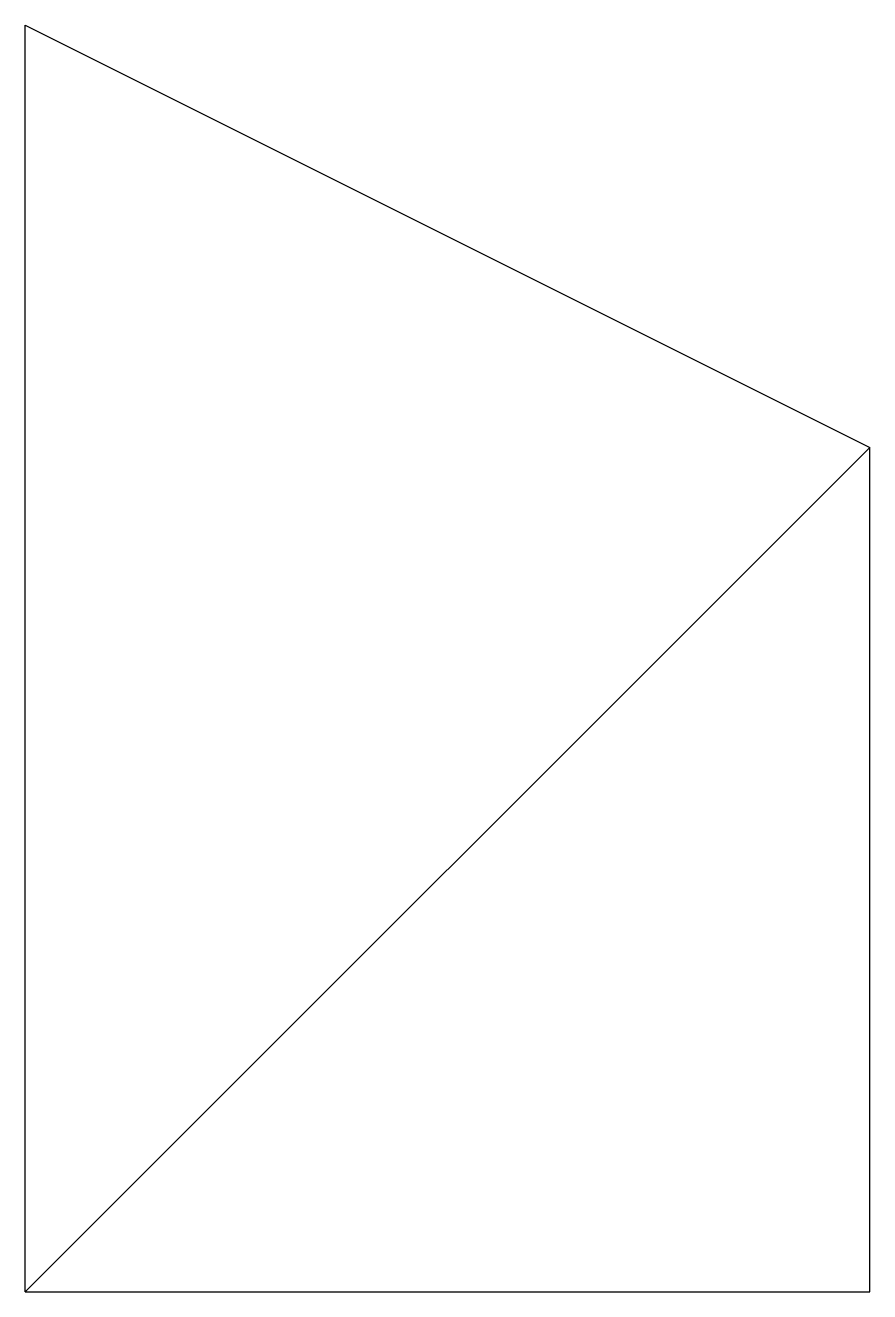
# Model space of a CAD drawing. Header units: metres. Extents: x 10 to 12, y 0 to 3.
import ezdxf

# ---------------------------------------------------------------- set-up
doc = ezdxf.new("R2010")
doc.units = ezdxf.units.M

msp = doc.modelspace()

# ---------------------------------------------------------------- linework, layer by layer
for points in [[(10, 0), (10, 3), (12, 2), (10, 0)], [(10, 0), (10, 3), (12, 2), (10, 0), (12, 0), (12, 2)]]:
    msp.add_lwpolyline(points)

doc.saveas('drawing.dxf')
